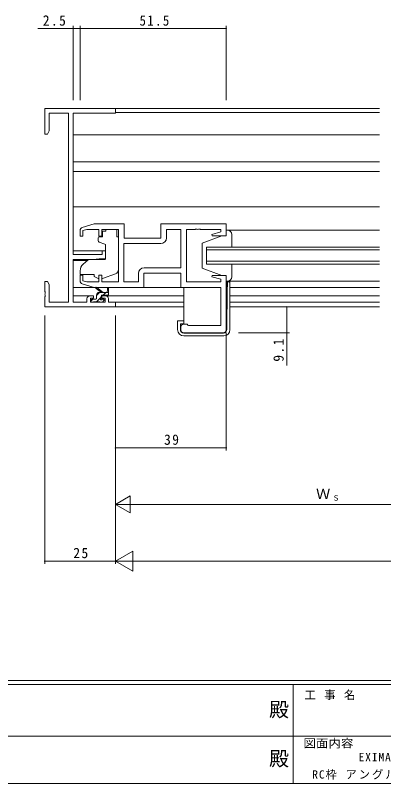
# Model space of a CAD drawing. Units: millimetres on the paper. Extents: x -420 to 373, y -297 to 267.
# Drawn here: x -130.6 to -0.8, y -297 to -25.9 of the extents above; entities that cross this region are included whole.
import ezdxf
from ezdxf.enums import TextEntityAlignment as Align

# ---------------------------------------------------------------- set-up
doc = ezdxf.new("R2010")
doc.units = ezdxf.units.MM
for name, color, linetype, lineweight in [('0-1_YKK_ZWAK', 7, 'Continuous', 9), ('0-3_YKK_12', 2, 'Continuous', 9), ('0-4_YKK_D', 6, 'Continuous', 9), ('0-6_YKK_13', 4, 'Continuous', 9), ('0-7_YKK_11', 7, 'Continuous', 9)]:
    doc.layers.add(name, color=color, linetype=linetype, lineweight=lineweight)
doc.layers.add('0-2_USER1', color=3, linetype='Continuous')
doc.styles.add('ＭＳ ゴシック', font='')
doc.styles.get('ＭＳ ゴシック').set_extended_font_data('MS Gothic')

msp = doc.modelspace()

# ---------------------------------------------------------------- linework, layer by layer
at = {"layer": '0-1_YKK_ZWAK'}
for p, q in [((352.3, -260.6), (-417.7, -260.6)), ((314.5, -262), (-417.7, -262)), ((-32.7, -262), (-32.7, -297)), ((-160.1, -280.199), (-31.3, -280.199)), ((-31.3, -280.199), (97.5, -280.199)), ((-417.7, -297), (314.5, -297))]:
    msp.add_line(p, q, dxfattribs=at)
at = {"layer": '0-3_YKK_12'}
for p, q in [((-2.311, -58.797), (-95.611, -58.797)), ((-2.311, -60.197), (-95.311, -60.197)), ((-2.311, -68.097), (-110.311, -68.097)), ((-2.311, -77.597), (-110.311, -77.597)), ((-2.311, -80.997), (-110.311, -80.997)), ((-2.311, -93.497), (-110.311, -93.497)), ((-2.311, -101.697), (-56.311, -101.697)), ((-63.311, -107.697), (-63.311, -113.697)), ((-2.311, -107.697), (-63.311, -107.697)), ((-98.811, -108.997), (-110.311, -108.997)), ((-63.311, -108.697), (-2.311, -108.697)), ((-105.188, -112.397), (-110.311, -112.397)), ((-2.311, -112.697), (-63.311, -112.697)), ((-63.311, -113.697), (-2.311, -113.697)), ((-102.738, -121.897), (-110.311, -121.897)), ((-71.811, -121.897), (-85.811, -121.897)), ((-2.311, -119.697), (-56.311, -119.697)), ((-2.311, -121.897), (-54.976, -121.897)), ((-104.411, -124.897), (-110.311, -124.897)), ((-98.811, -124.897), (-71.276, -124.897)), ((-71.276, -127.167), (-95.611, -127.167)), ((-54.976, -124.897), (-2.311, -124.897)), ((-2.311, -127.167), (-54.976, -127.167)), ((-95.611, -128.797), (-71.276, -128.797)), ((-54.976, -128.797), (-2.311, -128.797))]:
    msp.add_line(p, q, dxfattribs=at)
at = {"layer": '0-4_YKK_D'}
for p, q in [((-110.311, -55.797), (-110.311, -29.595)), ((-107.811, -55.797), (-107.811, -29.595)), ((-107.811, -55.797), (-107.811, -29.595)), ((-56.311, -55.797), (-56.311, -29.595)), ((-107.811, -30.595), (-56.311, -30.595)), ((-51.976, -128.797), (-33.976, -128.797)), ((-120.311, -131.797), (-120.311, -219.495)), ((-95.311, -131.797), (-95.311, -219.495)), ((-95.311, -131.797), (-95.311, -219.495)), ((-95.311, -131.797), (-95.311, -179.495)), ((-56.311, -137.897), (-56.311, -179.495)), ((-51.976, -137.897), (-33.976, -137.897)), ((-95.311, -178.495), (-56.311, -178.495)), ((-95.311, -181.495), (-95.311, -199.495)), ((-95.311, -198.495), (-90.115, -195.495)), ((-90.115, -201.495), (-90.115, -195.495)), ((-95.311, -198.495), (-90.115, -201.495)), ((-95.311, -198.495), (-84.919, -198.495)), ((-89.311, -198.495), (48.689, -198.495)), ((-95.311, -218.495), (-89.249, -214.995)), ((-89.249, -221.995), (-89.249, -214.995)), ((-95.311, -218.495), (-120.311, -218.495)), ((-95.311, -218.495), (-89.249, -221.995)), ((-95.311, -218.495), (-83.187, -218.495)), ((237.689, -218.495), (-88.311, -218.495))]:
    msp.add_line(p, q, dxfattribs=at)
for points in [[(-107.811, -30.595), (-110.311, -30.595), (-122.71, -30.595)], [(-34.976, -128.797), (-34.976, -137.897), (-34.976, -149.419)]]:
    msp.add_lwpolyline(points, dxfattribs=at)
for centre, start, end in [((-110.311, -30.595), 0, 180), ((-110.311, -30.595), 180, 0), ((-107.811, -30.595), 0, 180), ((-107.811, -30.595), 0, 180), ((-107.811, -30.595), 180, 0), ((-107.811, -30.595), 180, 0), ((-56.311, -30.595), 0, 180), ((-56.311, -30.595), 180, 0), ((-34.976, -128.797), 90, 270), ((-34.976, -128.797), 270, 90), ((-34.976, -137.897), 90, 270), ((-34.976, -137.897), 270, 90), ((-95.311, -178.495), 0, 180), ((-95.311, -178.495), 180, 0), ((-56.311, -178.495), 0, 180), ((-56.311, -178.495), 180, 0), ((-120.311, -218.495), 0, 180), ((-120.311, -218.495), 180, 0)]:
    msp.add_arc(centre, 0.106, start, end, dxfattribs=at)
at = {"layer": '0-6_YKK_13'}
for p, q in [((-99.881, -103.097), (-99.881, -102.097)), ((-98.711, -102.097), (-99.881, -102.097)), ((-98.711, -101.427), (-98.711, -102.097)), ((-98.711, -101.427), (-94.911, -101.427)), ((-94.911, -101.427), (-94.911, -102.097)), ((-94.911, -103.097), (-94.911, -102.097)), ((-56.311, -101.697), (-56.311, -103.697)), ((-55.811, -101.697), (-56.311, -101.697)), ((-101.411, -104.397), (-101.411, -105.447)), ((-100.181, -104.097), (-101.111, -104.097)), ((-99.881, -103.097), (-99.881, -103.797)), ((-94.911, -104.097), (-94.911, -103.097)), ((-94.911, -104.097), (-94.311, -104.097)), ((-94.311, -115.653), (-94.311, -104.097)), ((-57.811, -103.697), (-64.811, -106.297)), ((-56.311, -103.697), (-57.811, -103.697)), ((-54.311, -107.697), (-54.311, -103.197)), ((-101.082, -105.917), (-99.082, -106.645)), ((-98.811, -107.094), (-98.811, -111.7)), ((-64.811, -106.297), (-64.811, -115.097)), ((-105.048, -112.28), (-106.74, -113.699)), ((-99.028, -111.999), (-104.414, -112.046)), ((-54.311, -118.197), (-54.311, -113.697)), ((-107.811, -115.997), (-107.811, -117.297)), ((-57.811, -117.697), (-64.811, -115.097)), ((-107.811, -117.297), (-102.811, -117.297)), ((-102.811, -117.297), (-102.811, -117.597)), ((-102.811, -117.597), (-102.811, -118.094)), ((-101.505, -118.704), (-102.811, -118.094)), ((-99.939, -118.738), (-95.302, -117.063)), ((-57.811, -117.697), (-56.311, -117.697)), ((-56.311, -117.697), (-56.311, -119.697)), ((-99.711, -123.667), (-101.929, -121.985)), ((-71.276, -134.697), (-71.276, -121.897)), ((-59.94, -121.897), (-71.276, -121.897)), ((-59.44, -121.897), (-59.94, -121.897)), ((-56.311, -119.697), (-55.811, -119.697)), ((-55.976, -122.197), (-55.976, -119.697)), ((-55.866, -119.897), (-55.866, -119.697)), ((-55.842, -119.897), (-55.866, -119.897)), ((-55.476, -119.897), (-55.842, -119.897)), ((-54.976, -120.397), (-54.976, -119.697)), ((-54.976, -120.897), (-54.976, -120.397)), ((-54.976, -136.797), (-54.976, -120.897)), ((-100.311, -123.667), (-102.131, -122.266)), ((-100.952, -123.667), (-102.011, -124.727)), ((-102.011, -125.767), (-102.011, -124.667)), ((-101.011, -123.667), (-97.811, -123.667)), ((-100.111, -124.667), (-98.111, -124.667)), ((-98.707, -123.667), (-99.707, -124.667)), ((-98.111, -122.541), (-98.31, -123.667)), ((-97.811, -124.367), (-97.811, -122.368)), ((-56.311, -122.197), (-55.967, -122.197)), ((-55.983, -122.679), (-55.981, -122.469)), ((-55.981, -122.469), (-55.967, -122.197)), ((-103.352, -126.067), (-104.011, -126.727)), ((-104.011, -126.367), (-104.011, -126.867)), ((-102.311, -126.067), (-103.711, -126.067)), ((-103.711, -127.167), (-103.211, -127.167)), ((-103.011, -126.967), (-100.911, -126.967)), ((-100.411, -125.372), (-102.007, -126.967)), ((-100.711, -127.167), (-100.111, -127.167)), ((-100.411, -125.606), (-100.411, -124.967)), ((-99.611, -126.067), (-99.95, -126.067)), ((-99.899, -127.079), (-99.399, -126.579)), ((-72.976, -133.697), (-71.276, -133.697)), ((-71.276, -134.697), (-72.476, -134.697)), ((-72.476, -134.697), (-72.476, -136.797)), ((-71.276, -137.997), (-57.306, -137.997)), ((-71.276, -138.997), (-57.176, -138.997))]:
    msp.add_line(p, q, dxfattribs=at)
for points in [[(-56.106, -136.808), (-55.983, -122.679), (-55.89, -120.897)], [(-55.842, -119.897), (-55.855, -120.19), (-55.89, -120.897)], [(-72.976, -133.697), (-73.476, -133.697), (-73.476, -136.797)]]:
    msp.add_lwpolyline(points, dxfattribs=at)
for centre, radius, start, end in [((-55.811, -103.197), 1.5, 0, 90), ((-101.111, -104.397), 0.3, 90, 180), ((-100.911, -105.447), 0.5, 180, 250), ((-100.181, -103.797), 0.3, 270, 0), ((-99.311, -107.094), 0.5, 0, 70), ((-104.811, -115.997), 3, 130, 180), ((-104.406, -113.046), 1, 90.5, 130), ((-99.111, -111.7), 0.3, 270.5, 0), ((-95.811, -115.653), 1.5, 289.85326, 0), ((-101.082, -117.797), 1, 245, 262.59306), ((-100.279, -117.797), 1, 273.88683, 289.85326), ((-55.811, -118.197), 1.5, 270, 0), ((-102.111, -122.067), 0.2, 24.41711, 264.41711), ((-55.476, -120.397), 0.5, 0, 90), ((-101.011, -124.667), 1, 90, 180), ((-100.111, -124.967), 0.3, 90, 180), ((-98.011, -122.368), 0.2, 0, 239.99998), ((-98.111, -124.367), 0.3, 270, 0), ((-103.711, -126.367), 0.3, 90, 180), ((-103.711, -126.867), 0.3, 180, 270), ((-103.211, -126.967), 0.2, 270, 0), ((-102.311, -125.767), 0.3, 270, 0), ((-100.711, -126.967), 0.2, 180, 270), ((-100.411, -126.067), 0.25, 123.05573, 326.94426), ((-100.711, -125.606), 0.3, 303.05573, 0), ((-99.95, -126.367), 0.3, 90, 146.94426), ((-100.111, -126.867), 0.3, 270, 314.99998), ((-99.611, -126.367), 0.3, 314.99998, 90), ((-71.276, -136.797), 2.2, 180, 270), ((-71.276, -136.797), 1.2, 180, 270), ((-57.306, -136.797), 1.2, 270, 359.5), ((-57.176, -136.797), 2.2, 270, 0)]:
    msp.add_arc(centre, radius, start, end, dxfattribs=at)
at = {"layer": '0-7_YKK_11'}
for p, q in [((-92.381, -119.967), (-92.381, -106.427)), ((-72.311, -136.897), (-72.311, -135.897)), ((-57.311, -137.897), (-71.311, -137.897))]:
    msp.add_line(p, q, dxfattribs=at)
for points in [[(-111.941, -127.167), (-111.941, -60.427), (-118.681, -60.427), (-118.681, -66.706), (-119.311, -67.797), (-120.311, -67.797), (-120.311, -58.797), (-95.311, -58.797), (-95.311, -60.427), (-110.311, -60.427), (-110.311, -110.297), (-100.011, -110.297), (-100.011, -108.997), (-98.811, -108.997), (-98.811, -111.604), (-103.311, -111.997), (-110.311, -111.997), (-110.311, -127.167), (-105.411, -127.167), (-105.411, -125.897)], [(-107.099, -100.784), (-102.811, -99.497), (-92.311, -99.497), (-92.311, -104.497), (-79.311, -104.497), (-79.311, -99.497)], [(-79.311, -99.497), (-56.311, -99.497), (-56.311, -103.697), (-61.272, -103.697), (-61.341, -103.175), (-58.241, -102.344), (-58.241, -101.427), (-65.353, -101.427), (-65.536, -101.307), (-66.086, -101.307), (-66.27, -101.427), (-66.353, -101.427), (-66.536, -101.307), (-67.086, -101.307), (-67.27, -101.427), (-70.311, -101.427), (-70.311, -119.967), (-58.241, -119.967), (-58.241, -119.05), (-61.341, -118.22), (-61.272, -117.697), (-56.311, -117.697), (-56.311, -136.897)], [(-107.811, -119.653), (-107.811, -117.597), (-106.811, -117.597), (-106.811, -119.549), (-105.417, -119.967), (-101.211, -119.967), (-101.211, -117.597), (-100.211, -117.597), (-100.211, -119.967), (-94.311, -119.967), (-94.311, -101.427), (-100.211, -101.427), (-100.211, -103.797), (-101.211, -103.797), (-101.211, -101.427), (-105.417, -101.427), (-106.811, -101.846), (-106.811, -103.797), (-107.811, -103.797), (-107.811, -101.741)], [(-77.381, -104.427), (-77.381, -101.427), (-72.311, -101.427), (-72.311, -114.967), (-85.241, -114.967)], [(-92.381, -119.967), (-92.381, -106.427), (-79.381, -106.427)], [(-71.311, -134.897), (-70.111, -134.897), (-69.811, -135.197), (-69.611, -135.397), (-58.241, -135.397), (-58.241, -121.897), (-72.311, -121.897), (-72.311, -116.897), (-85.311, -116.897), (-85.311, -121.897), (-102.811, -121.897), (-107.099, -120.611)], [(-87.241, -116.967), (-87.241, -119.967), (-92.381, -119.967)], [(-97.811, -125.897), (-97.811, -127.167), (-95.311, -127.167), (-95.311, -128.797), (-120.311, -128.797), (-120.311, -125.256), (-120.191, -125.072), (-120.191, -124.522), (-120.311, -124.339), (-120.311, -124.256), (-120.191, -124.072), (-120.191, -123.522), (-120.311, -123.339), (-120.311, -119.797), (-119.311, -119.797), (-118.681, -120.888), (-118.681, -127.167), (-111.941, -127.167)], [(-104.411, -124.897), (-103.111, -124.897), (-103.111, -125.697), (-104.211, -125.697), (-104.211, -127.167), (-99.011, -127.167), (-99.011, -125.697), (-100.111, -125.697), (-100.111, -124.897), (-98.811, -124.897)]]:
    msp.add_lwpolyline(points, dxfattribs=at)
for centre, radius, start, end in [((-106.811, -101.741), 1, 106.69925, 180.00003), ((-79.381, -104.427), 2, 270, 359.99998), ((-85.241, -116.967), 2, 90, 179.99998), ((-106.811, -119.653), 1, 179.99995, 253.30074), ((-104.411, -125.897), 1, 90, 179.99998), ((-98.811, -125.897), 1, 0, 89.99998), ((-71.311, -135.897), 1, 90, 179.99998), ((-71.311, -136.897), 1, 180, 269.99998), ((-57.311, -136.897), 1, 270, 359.99998)]:
    msp.add_arc(centre, radius, start, end, dxfattribs=at)

# ---------------------------------------------------------------- texts
at = {"layer": '0-1_YKK_ZWAK', "color": 2, "style": 'ＭＳ ゴシック'}
for p in [(-41.182, -274.956), (-41.182, -292.278)]:
    msp.add_text('殿', height=5.132, dxfattribs=at).set_placement(p, align=Align.BOTTOM_LEFT)
at = {"layer": '0-1_YKK_ZWAK', "style": 'ＭＳ ゴシック', "width": 1.1}
msp.add_text('図面内容', height=2.933, dxfattribs=at).set_placement((-29.083, -285.148), align=Align.BOTTOM_LEFT)
at = {"layer": '0-1_YKK_ZWAK', "insert": (-28.688, -267.533), "char_height": 2.933, "attachment_point": 7, "style": 'ＭＳ ゴシック'}
msp.add_mtext('\\T1.16;工\\~事\\~名', dxfattribs=at)
at = {"layer": '0-2_USER1', "color": 7, "char_height": 2.933, "attachment_point": 7, "style": 'ＭＳ ゴシック'}
for s, insert in [('\\T1.17;EXIMA31\\~片引き窓【内動タイプ】T-2仕様\\~', (-9.627, -289.449)), ('\\T1.17;RC枠\\~アングル無\\~Dタイプ／14（FIX部18）mm溝幅\\~', (-25.955, -295.625))]:
    msp.add_mtext(s, dxfattribs=dict(at, insert=insert))
at = {"layer": '0-4_YKK_D', "color": 3, "style": 'ＭＳ ゴシック'}
msp.add_text('Ｗ', height=3.666, dxfattribs=at).set_placement((-24.631, -197.695), align=Align.BOTTOM_LEFT)
at = {"layer": '0-4_YKK_D', "color": 4, "style": 'ＭＳ ゴシック'}
msp.add_text('Ｓ', height=1.833, dxfattribs=at).set_placement((-18.871, -197.695), align=Align.BOTTOM_LEFT)
at = {"layer": '0-4_YKK_D', "color": 3, "char_height": 3.666, "attachment_point": 7, "style": 'ＭＳ ゴシック'}
for s, insert in [('\\T1.21;\\W0.95;2.5', (-120.961, -29.595)), ('\\T1.22;\\W0.9;51.5', (-86.861, -29.595)), ('\\T1.21;\\W0.95;39', (-78.211, -177.495)), ('\\T1.21;\\W0.95;25', (-110.211, -217.495))]:
    msp.add_mtext(s, dxfattribs=dict(at, insert=insert))
at = {"layer": '0-4_YKK_D', "color": 3, "insert": (-35.976, -148.108), "char_height": 3.666, "attachment_point": 7, "rotation": 90, "style": 'ＭＳ ゴシック'}
msp.add_mtext('\\T1.21;\\W0.95;9.1', dxfattribs=at)

doc.saveas('drawing.dxf')
